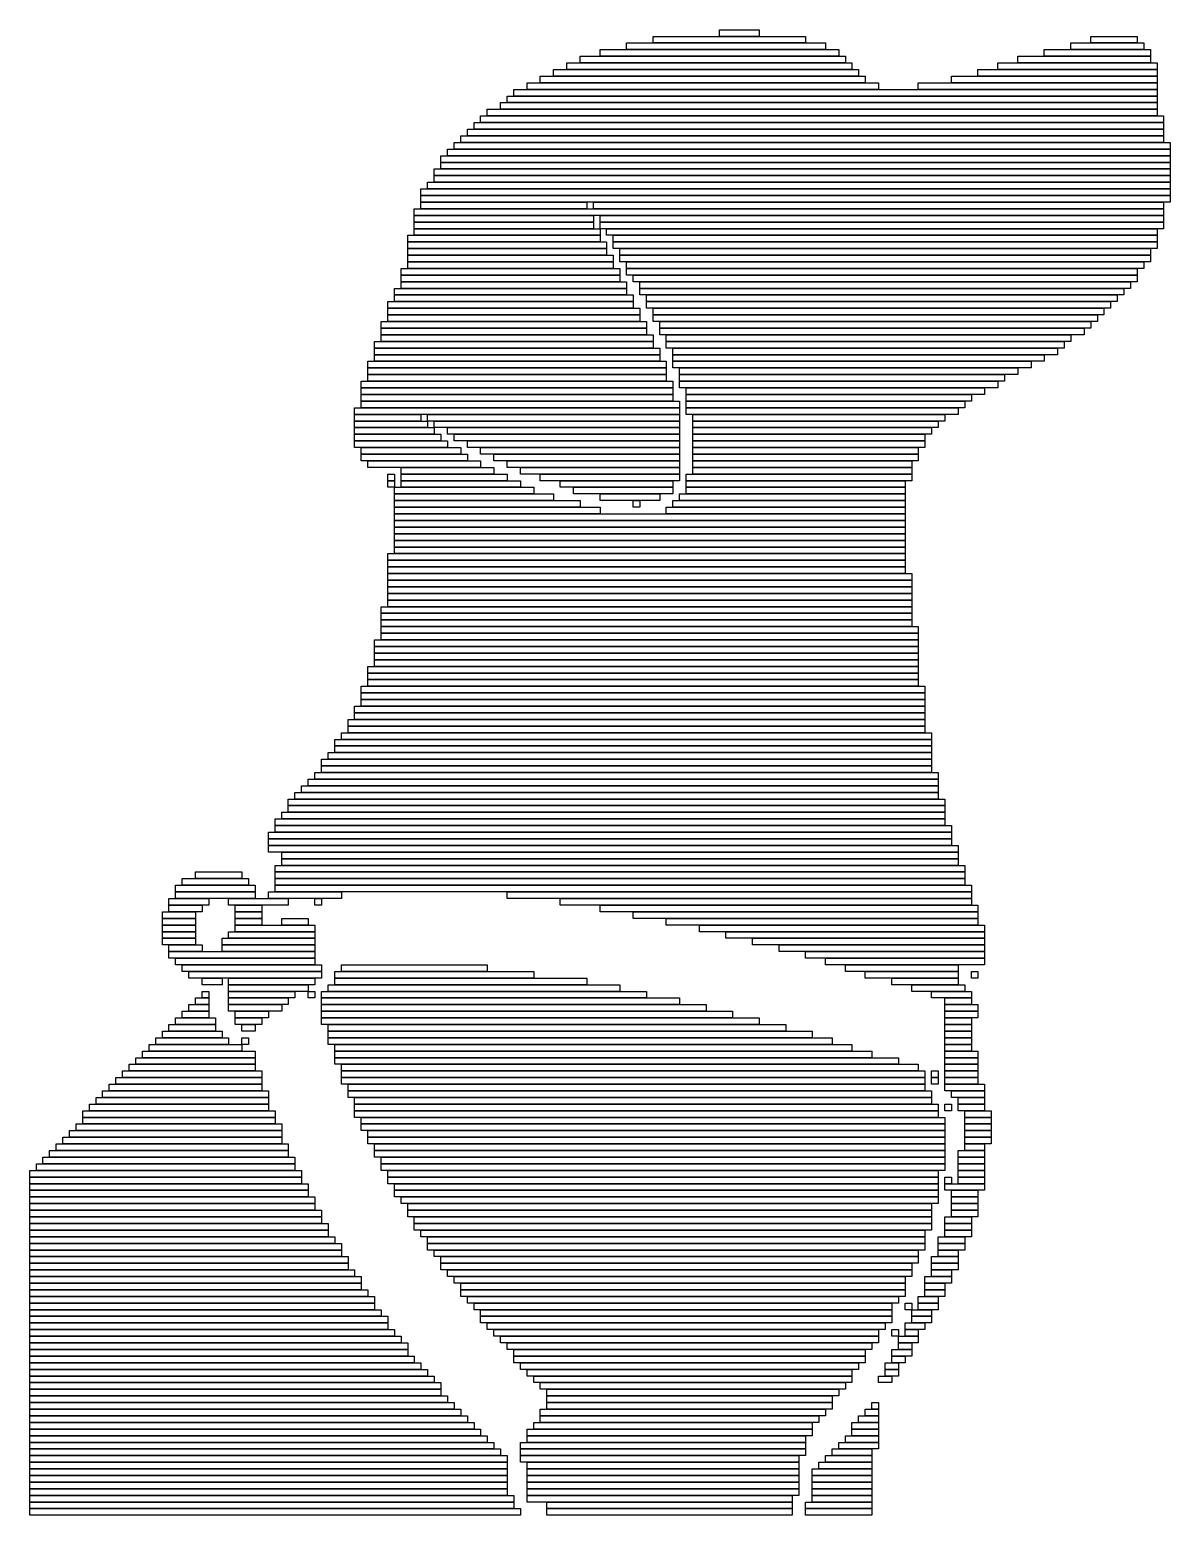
# Model space of a CAD drawing. Extents: x 416 to 588, y 390 to 614.
import ezdxf

# ---------------------------------------------------------------- set-up
doc = ezdxf.new("R2010")
doc.units = 0

msp = doc.modelspace()

# ---------------------------------------------------------------- linework, layer by layer
for p, q in [((520, 614), (526, 614)), ((520, 613), (520, 614)), ((526, 614), (526, 613)), ((506, 612), (536, 612)), ((506, 611), (506, 612)), ((510, 613), (533, 613)), ((510, 612), (510, 613)), ((533, 612), (510, 612)), ((526, 613), (520, 613)), ((533, 613), (533, 612)), ((536, 612), (536, 611)), ((573, 612), (584, 612)), ((573, 611), (573, 612)), ((576, 613), (583, 613)), ((576, 612), (576, 613)), ((583, 612), (576, 612)), ((583, 613), (583, 612)), ((584, 612), (584, 611)), ((499, 610), (539, 610)), ((499, 609), (499, 610)), ((502, 611), (538, 611)), ((502, 610), (502, 611)), ((538, 610), (502, 610)), ((536, 611), (506, 611)), ((538, 611), (538, 610)), ((539, 610), (539, 609)), ((565, 610), (585, 610)), ((565, 609), (565, 610)), ((569, 611), (585, 611)), ((569, 610), (569, 611)), ((585, 610), (569, 610)), ((584, 611), (573, 611)), ((585, 611), (585, 610)), ((585, 610), (585, 609)), ((495, 608), (541, 608)), ((495, 607), (495, 608)), ((497, 609), (540, 609)), ((497, 608), (497, 609)), ((540, 608), (497, 608)), ((539, 609), (499, 609)), ((540, 609), (540, 608)), ((541, 608), (541, 607)), ((559, 608), (586, 608)), ((559, 607), (559, 608)), ((562, 609), (586, 609)), ((562, 608), (562, 609)), ((586, 608), (562, 608)), ((585, 609), (565, 609)), ((586, 609), (586, 608)), ((586, 608), (586, 607)), ((489, 605), (586, 605)), ((489, 604), (489, 605)), ((491, 606), (544, 606)), ((491, 605), (491, 606)), ((544, 605), (491, 605)), ((493, 607), (542, 607)), ((493, 606), (493, 607)), ((542, 606), (493, 606)), ((541, 607), (495, 607)), ((542, 607), (542, 606)), ((544, 606), (544, 605)), ((550, 606), (586, 606)), ((550, 605), (550, 606)), ((586, 605), (550, 605)), ((555, 607), (586, 607)), ((555, 606), (555, 607)), ((586, 606), (555, 606)), ((586, 607), (559, 607)), ((586, 607), (586, 606)), ((586, 606), (586, 605)), ((586, 605), (586, 604)), ((487, 603), (586, 603)), ((487, 602), (487, 603)), ((488, 604), (586, 604)), ((488, 603), (488, 604)), ((586, 603), (488, 603)), ((586, 604), (489, 604)), ((586, 604), (586, 603)), ((586, 603), (586, 602)), ((484, 601), (587, 601)), ((484, 600), (484, 601)), ((485, 602), (586, 602)), ((485, 601), (485, 602)), ((586, 601), (485, 601)), ((586, 602), (487, 602)), ((586, 602), (586, 601)), ((587, 601), (587, 600)), ((482, 599), (587, 599)), ((482, 598), (482, 599)), ((483, 600), (587, 600)), ((483, 599), (483, 600)), ((587, 599), (483, 599)), ((587, 600), (484, 600)), ((587, 600), (587, 599)), ((587, 599), (587, 598)), ((479, 596), (588, 596)), ((479, 595), (479, 596)), ((480, 597), (588, 597)), ((480, 596), (480, 597)), ((588, 596), (480, 596)), ((481, 598), (587, 598)), ((481, 597), (481, 598)), ((587, 597), (481, 597)), ((587, 598), (482, 598)), ((587, 598), (587, 597)), ((588, 597), (588, 596)), ((588, 596), (588, 595)), ((478, 595), (588, 595)), ((478, 594), (478, 595)), ((588, 594), (478, 594)), ((478, 594), (588, 594)), ((478, 593), (478, 594)), ((588, 595), (479, 595)), ((588, 595), (588, 594)), ((588, 594), (588, 593)), ((477, 593), (588, 593)), ((477, 592), (477, 593)), ((588, 592), (477, 592)), ((477, 592), (588, 592)), ((477, 591), (477, 592)), ((588, 593), (478, 593)), ((588, 593), (588, 592)), ((588, 592), (588, 591)), ((475, 590), (588, 590)), ((475, 589), (475, 590)), ((476, 591), (588, 591)), ((476, 590), (476, 591)), ((588, 590), (476, 590)), ((588, 591), (477, 591)), ((588, 591), (588, 590)), ((588, 590), (588, 589)), ((474, 587), (587, 587)), ((474, 586), (474, 587)), ((588, 589), (475, 589)), ((475, 589), (588, 589)), ((475, 588), (475, 589)), ((588, 588), (475, 588)), ((475, 588), (500, 588)), ((475, 587), (475, 588)), ((500, 587), (475, 587)), ((500, 588), (500, 587)), ((501, 588), (587, 588)), ((501, 587), (501, 588)), ((587, 587), (501, 587)), ((587, 588), (587, 587)), ((587, 587), (587, 586)), ((588, 589), (588, 588)), ((587, 586), (474, 586)), ((474, 586), (501, 586)), ((474, 585), (474, 586)), ((501, 585), (474, 585)), ((474, 585), (501, 585)), ((474, 584), (474, 585)), ((501, 586), (501, 585)), ((501, 585), (501, 584)), ((502, 586), (587, 586)), ((502, 585), (502, 586)), ((587, 585), (502, 585)), ((502, 585), (587, 585)), ((502, 584), (502, 585)), ((587, 586), (587, 585)), ((587, 585), (587, 584)), ((473, 583), (502, 583)), ((473, 582), (473, 583)), ((501, 584), (474, 584)), ((474, 584), (502, 584)), ((474, 583), (474, 584)), ((502, 583), (474, 583)), ((587, 584), (502, 584)), ((502, 584), (502, 583)), ((502, 583), (502, 582)), ((503, 584), (586, 584)), ((503, 583), (503, 584)), ((586, 583), (503, 583)), ((504, 583), (586, 583)), ((504, 582), (504, 583)), ((586, 584), (586, 583)), ((586, 583), (586, 582)), ((502, 582), (473, 582)), ((473, 582), (503, 582)), ((473, 581), (473, 582)), ((503, 581), (473, 581)), ((473, 581), (503, 581)), ((473, 580), (473, 581)), ((503, 582), (503, 581)), ((503, 581), (503, 580)), ((586, 582), (504, 582)), ((504, 582), (586, 582)), ((504, 581), (504, 582)), ((586, 581), (504, 581)), ((505, 581), (585, 581)), ((505, 580), (505, 581)), ((585, 581), (585, 580)), ((586, 582), (586, 581)), ((472, 578), (505, 578)), ((472, 577), (472, 578)), ((503, 580), (473, 580)), ((473, 580), (504, 580)), ((473, 579), (473, 580)), ((504, 579), (473, 579)), ((473, 579), (504, 579)), ((473, 578), (473, 579)), ((504, 578), (473, 578)), ((504, 580), (504, 579)), ((504, 579), (504, 578)), ((585, 580), (505, 580)), ((505, 580), (585, 580)), ((505, 579), (505, 580)), ((585, 579), (505, 579)), ((505, 578), (505, 577)), ((506, 579), (584, 579)), ((506, 578), (506, 579)), ((584, 578), (506, 578)), ((506, 578), (583, 578)), ((506, 577), (506, 578)), ((583, 578), (583, 577)), ((584, 579), (584, 578)), ((585, 580), (585, 579)), ((505, 577), (472, 577)), ((472, 577), (505, 577)), ((472, 576), (472, 577)), ((505, 576), (472, 576)), ((472, 576), (506, 576)), ((472, 575), (472, 576)), ((505, 577), (505, 576)), ((583, 577), (506, 577)), ((506, 576), (506, 575)), ((507, 577), (583, 577)), ((507, 576), (507, 577)), ((583, 576), (507, 576)), ((508, 576), (582, 576)), ((508, 575), (508, 576)), ((582, 576), (582, 575)), ((583, 577), (583, 576)), ((471, 575), (506, 575)), ((471, 574), (471, 575)), ((506, 574), (471, 574)), ((471, 574), (507, 574)), ((471, 573), (471, 574)), ((506, 575), (472, 575)), ((506, 575), (506, 574)), ((507, 574), (507, 573)), ((582, 575), (508, 575)), ((508, 575), (581, 575)), ((508, 574), (508, 575)), ((581, 574), (508, 574)), ((509, 574), (580, 574)), ((509, 573), (509, 574)), ((580, 574), (580, 573)), ((581, 575), (581, 574)), ((470, 573), (507, 573)), ((470, 572), (470, 573)), ((507, 572), (470, 572)), ((470, 572), (508, 572)), ((470, 571), (470, 572)), ((507, 573), (471, 573)), ((507, 573), (507, 572)), ((508, 572), (508, 571)), ((580, 573), (509, 573)), ((509, 573), (579, 573)), ((509, 572), (509, 573)), ((579, 572), (509, 572)), ((510, 572), (578, 572)), ((510, 571), (510, 572)), ((578, 572), (578, 571)), ((579, 573), (579, 572)), ((469, 570), (509, 570)), ((469, 569), (469, 570)), ((509, 569), (469, 569)), ((469, 569), (509, 569)), ((469, 568), (469, 569)), ((508, 571), (470, 571)), ((470, 571), (508, 571)), ((470, 570), (470, 571)), ((508, 570), (470, 570)), ((508, 571), (508, 570)), ((509, 570), (509, 569)), ((509, 569), (509, 568)), ((578, 571), (510, 571)), ((510, 571), (577, 571)), ((510, 570), (510, 571)), ((577, 570), (510, 570)), ((511, 570), (576, 570)), ((511, 569), (511, 570)), ((576, 569), (511, 569)), ((511, 569), (575, 569)), ((511, 568), (511, 569)), ((575, 569), (575, 568)), ((576, 570), (576, 569)), ((577, 571), (577, 570)), ((468, 567), (510, 567)), ((468, 566), (468, 567)), ((509, 568), (469, 568)), ((469, 568), (510, 568)), ((469, 567), (469, 568)), ((510, 567), (469, 567)), ((510, 568), (510, 567)), ((510, 567), (510, 566)), ((575, 568), (511, 568)), ((512, 568), (573, 568)), ((512, 567), (512, 568)), ((573, 567), (512, 567)), ((512, 567), (572, 567)), ((512, 566), (512, 567)), ((572, 567), (572, 566)), ((573, 568), (573, 567)), ((510, 566), (468, 566)), ((468, 566), (511, 566)), ((468, 565), (468, 566)), ((511, 565), (468, 565)), ((468, 565), (511, 565)), ((468, 564), (468, 565)), ((511, 566), (511, 565)), ((511, 565), (511, 564)), ((572, 566), (512, 566)), ((513, 566), (571, 566)), ((513, 565), (513, 566)), ((571, 565), (513, 565)), ((513, 565), (569, 565)), ((513, 564), (513, 565)), ((569, 565), (569, 564)), ((571, 566), (571, 565)), ((467, 564), (512, 564)), ((467, 563), (467, 564)), ((512, 563), (467, 563)), ((467, 563), (512, 563)), ((467, 562), (467, 563)), ((511, 564), (468, 564)), ((512, 564), (512, 563)), ((512, 563), (512, 562)), ((569, 564), (513, 564)), ((513, 564), (567, 564)), ((513, 563), (513, 564)), ((567, 563), (513, 563)), ((514, 563), (565, 563)), ((514, 562), (514, 563)), ((565, 563), (565, 562)), ((567, 564), (567, 563)), ((466, 561), (513, 561)), ((466, 560), (466, 561)), ((512, 562), (467, 562)), ((467, 562), (512, 562)), ((467, 561), (467, 562)), ((512, 561), (467, 561)), ((512, 562), (512, 561)), ((513, 561), (513, 560)), ((565, 562), (514, 562)), ((514, 562), (563, 562)), ((514, 561), (514, 562)), ((563, 561), (514, 561)), ((514, 561), (562, 561)), ((514, 560), (514, 561)), ((562, 561), (562, 560)), ((563, 562), (563, 561)), ((513, 560), (466, 560)), ((466, 560), (513, 560)), ((466, 559), (466, 560)), ((513, 559), (466, 559)), ((466, 559), (513, 559)), ((466, 558), (466, 559)), ((513, 558), (466, 558)), ((466, 558), (514, 558)), ((466, 557), (466, 558)), ((513, 560), (513, 559)), ((513, 559), (513, 558)), ((562, 560), (514, 560)), ((514, 558), (514, 557)), ((515, 560), (560, 560)), ((515, 559), (515, 560)), ((560, 559), (515, 559)), ((515, 559), (558, 559)), ((515, 558), (515, 559)), ((558, 558), (515, 558)), ((515, 558), (557, 558)), ((515, 557), (515, 558)), ((557, 558), (557, 557)), ((558, 559), (558, 558)), ((560, 560), (560, 559)), ((465, 557), (514, 557)), ((465, 556), (465, 557)), ((514, 556), (465, 556)), ((465, 556), (475, 556)), ((465, 555), (465, 556)), ((514, 557), (466, 557)), ((475, 556), (475, 555)), ((476, 556), (514, 556)), ((476, 555), (476, 556)), ((514, 557), (514, 556)), ((514, 556), (514, 555)), ((557, 557), (515, 557)), ((515, 557), (556, 557)), ((515, 556), (515, 557)), ((556, 556), (515, 556)), ((516, 556), (554, 556)), ((516, 555), (516, 556)), ((554, 556), (554, 555)), ((556, 557), (556, 556)), ((475, 555), (465, 555)), ((465, 555), (476, 555)), ((465, 554), (465, 555)), ((476, 554), (465, 554)), ((465, 554), (477, 554)), ((465, 553), (465, 554)), ((514, 555), (476, 555)), ((476, 555), (476, 554)), ((477, 555), (514, 555)), ((477, 554), (477, 555)), ((514, 554), (477, 554)), ((477, 554), (477, 553)), ((479, 554), (514, 554)), ((479, 553), (479, 554)), ((514, 555), (514, 554)), ((514, 554), (514, 553)), ((554, 555), (516, 555)), ((516, 555), (553, 555)), ((516, 554), (516, 555)), ((553, 554), (516, 554)), ((516, 554), (552, 554)), ((516, 553), (516, 554)), ((552, 554), (552, 553)), ((553, 555), (553, 554)), ((477, 553), (465, 553)), ((465, 553), (478, 553)), ((465, 552), (465, 553)), ((478, 552), (465, 552)), ((465, 552), (479, 552)), ((465, 551), (465, 552)), ((478, 553), (478, 552)), ((514, 553), (479, 553)), ((479, 552), (479, 551)), ((480, 553), (514, 553)), ((480, 552), (480, 553)), ((514, 552), (480, 552)), ((482, 552), (514, 552)), ((482, 551), (482, 552)), ((514, 553), (514, 552)), ((514, 552), (514, 551)), ((552, 553), (516, 553)), ((516, 553), (551, 553)), ((516, 552), (516, 553)), ((551, 552), (516, 552)), ((516, 552), (551, 552)), ((516, 551), (516, 552)), ((551, 553), (551, 552)), ((551, 552), (551, 551)), ((479, 551), (465, 551)), ((466, 551), (481, 551)), ((466, 550), (466, 551)), ((481, 550), (466, 550)), ((466, 550), (482, 550)), ((466, 549), (466, 550)), ((482, 549), (466, 549)), ((467, 549), (484, 549)), ((467, 548), (467, 549)), ((481, 551), (481, 550)), ((514, 551), (482, 551)), ((482, 550), (482, 549)), ((484, 551), (514, 551)), ((484, 550), (484, 551)), ((514, 550), (484, 550)), ((484, 549), (484, 548)), ((486, 550), (514, 550)), ((486, 549), (486, 550)), ((514, 549), (486, 549)), ((488, 549), (514, 549)), ((488, 548), (488, 549)), ((514, 551), (514, 550)), ((514, 550), (514, 549)), ((514, 549), (514, 548)), ((551, 551), (516, 551)), ((516, 551), (550, 551)), ((516, 550), (516, 551)), ((550, 550), (516, 550)), ((516, 550), (550, 550)), ((516, 549), (516, 550)), ((550, 549), (516, 549)), ((516, 549), (549, 549)), ((516, 548), (516, 549)), ((549, 549), (549, 548)), ((550, 551), (550, 550)), ((550, 550), (550, 549)), ((484, 548), (467, 548)), ((470, 547), (471, 547)), ((470, 546), (470, 547)), ((471, 547), (471, 546)), ((472, 548), (486, 548)), ((472, 547), (472, 548)), ((486, 547), (472, 547)), ((472, 547), (488, 547)), ((472, 546), (472, 547)), ((486, 548), (486, 547)), ((514, 548), (488, 548)), ((488, 547), (488, 546)), ((490, 548), (514, 548)), ((490, 547), (490, 548)), ((514, 547), (490, 547)), ((493, 547), (514, 547)), ((493, 546), (493, 547)), ((514, 548), (514, 547)), ((514, 547), (514, 546)), ((515, 547), (549, 547)), ((515, 546), (515, 547)), ((549, 548), (516, 548)), ((516, 548), (549, 548)), ((516, 547), (516, 548)), ((549, 547), (516, 547)), ((549, 548), (549, 547)), ((549, 547), (549, 546)), ((471, 546), (470, 546)), ((470, 546), (471, 546)), ((470, 545), (470, 546)), ((471, 545), (470, 545)), ((471, 546), (471, 545)), ((471, 545), (492, 545)), ((471, 544), (471, 545)), ((488, 546), (472, 546)), ((472, 546), (490, 546)), ((472, 545), (472, 546)), ((490, 545), (472, 545)), ((490, 546), (490, 545)), ((492, 545), (492, 544)), ((514, 546), (493, 546)), ((496, 546), (513, 546)), ((496, 545), (496, 546)), ((513, 545), (496, 545)), ((498, 545), (513, 545)), ((498, 544), (498, 545)), ((513, 546), (513, 545)), ((513, 545), (513, 544)), ((549, 546), (515, 546)), ((515, 546), (548, 546)), ((515, 545), (515, 546)), ((548, 545), (515, 545)), ((515, 545), (548, 545)), ((515, 544), (515, 545)), ((548, 546), (548, 545)), ((548, 545), (548, 544)), ((492, 544), (471, 544)), ((471, 544), (495, 544)), ((471, 543), (471, 544)), ((495, 543), (471, 543)), ((471, 543), (499, 543)), ((471, 542), (471, 543)), ((495, 544), (495, 543)), ((513, 544), (498, 544)), ((499, 543), (499, 542)), ((502, 544), (511, 544)), ((502, 543), (502, 544)), ((511, 543), (502, 543)), ((507, 543), (508, 543)), ((507, 542), (507, 543)), ((508, 543), (508, 542)), ((511, 544), (511, 543)), ((513, 543), (548, 543)), ((513, 542), (513, 543)), ((514, 544), (548, 544)), ((514, 543), (514, 544)), ((548, 543), (514, 543)), ((548, 544), (515, 544)), ((548, 544), (548, 543)), ((548, 543), (548, 542)), ((499, 542), (471, 542)), ((471, 542), (502, 542)), ((471, 541), (471, 542)), ((502, 541), (471, 541)), ((471, 541), (548, 541)), ((471, 540), (471, 541)), ((548, 540), (471, 540)), ((471, 540), (548, 540)), ((471, 539), (471, 540)), ((502, 542), (502, 541)), ((508, 542), (507, 542)), ((512, 542), (548, 542)), ((512, 541), (512, 542)), ((548, 541), (512, 541)), ((548, 542), (513, 542)), ((548, 542), (548, 541)), ((548, 541), (548, 540)), ((548, 540), (548, 539)), ((548, 539), (471, 539)), ((471, 539), (548, 539)), ((471, 538), (471, 539)), ((548, 538), (471, 538)), ((471, 538), (548, 538)), ((471, 537), (471, 538)), ((548, 539), (548, 538)), ((548, 538), (548, 537)), ((548, 537), (471, 537)), ((471, 537), (548, 537)), ((471, 536), (471, 537)), ((548, 536), (471, 536)), ((471, 536), (548, 536)), ((471, 535), (471, 536)), ((548, 537), (548, 536)), ((548, 536), (548, 535)), ((470, 535), (548, 535)), ((470, 534), (470, 535)), ((548, 534), (470, 534)), ((470, 534), (548, 534)), ((470, 533), (470, 534)), ((548, 535), (471, 535)), ((548, 535), (548, 534)), ((548, 534), (548, 533)), ((548, 533), (470, 533)), ((470, 533), (548, 533)), ((470, 532), (470, 533)), ((548, 532), (470, 532)), ((470, 532), (549, 532)), ((470, 531), (470, 532)), ((549, 531), (470, 531)), ((470, 531), (549, 531)), ((470, 530), (470, 531)), ((548, 533), (548, 532)), ((549, 532), (549, 531)), ((549, 531), (549, 530)), ((549, 530), (470, 530)), ((470, 530), (549, 530)), ((470, 529), (470, 530)), ((549, 529), (470, 529)), ((470, 529), (549, 529)), ((470, 528), (470, 529)), ((549, 530), (549, 529)), ((549, 529), (549, 528)), ((469, 527), (549, 527)), ((469, 526), (469, 527)), ((549, 528), (470, 528)), ((470, 528), (549, 528)), ((470, 527), (470, 528)), ((549, 527), (470, 527)), ((549, 528), (549, 527)), ((549, 527), (549, 526)), ((549, 526), (469, 526)), ((469, 526), (549, 526)), ((469, 525), (469, 526)), ((549, 525), (469, 525)), ((469, 525), (549, 525)), ((469, 524), (469, 525)), ((549, 526), (549, 525)), ((549, 525), (549, 524)), ((468, 522), (550, 522)), ((468, 521), (468, 522)), ((549, 524), (469, 524)), ((469, 524), (550, 524)), ((469, 523), (469, 524)), ((550, 523), (469, 523)), ((469, 523), (550, 523)), ((469, 522), (469, 523)), ((550, 522), (469, 522)), ((550, 524), (550, 523)), ((550, 523), (550, 522)), ((550, 522), (550, 521)), ((550, 521), (468, 521)), ((468, 521), (550, 521)), ((468, 520), (468, 521)), ((550, 520), (468, 520)), ((468, 520), (550, 520)), ((468, 519), (468, 520)), ((550, 521), (550, 520)), ((550, 520), (550, 519)), ((467, 518), (550, 518)), ((467, 517), (467, 518)), ((550, 519), (468, 519)), ((468, 519), (550, 519)), ((468, 518), (468, 519)), ((550, 518), (468, 518)), ((550, 519), (550, 518)), ((550, 518), (550, 517)), ((550, 517), (467, 517)), ((467, 517), (550, 517)), ((467, 516), (467, 517)), ((550, 516), (467, 516)), ((467, 516), (550, 516)), ((467, 515), (467, 516)), ((550, 517), (550, 516)), ((550, 516), (550, 515)), ((466, 515), (551, 515)), ((466, 514), (466, 515)), ((551, 514), (466, 514)), ((466, 514), (551, 514)), ((466, 513), (466, 514)), ((551, 513), (466, 513)), ((466, 513), (551, 513)), ((466, 512), (466, 513)), ((550, 515), (467, 515)), ((551, 515), (551, 514)), ((551, 514), (551, 513)), ((551, 513), (551, 512)), ((465, 512), (551, 512)), ((465, 511), (465, 512)), ((551, 511), (465, 511)), ((465, 511), (551, 511)), ((465, 510), (465, 511)), ((551, 512), (466, 512)), ((551, 512), (551, 511)), ((551, 511), (551, 510)), ((464, 510), (551, 510)), ((464, 509), (464, 510)), ((551, 509), (464, 509)), ((464, 509), (551, 509)), ((464, 508), (464, 509)), ((551, 510), (465, 510)), ((551, 510), (551, 509)), ((551, 509), (551, 508)), ((462, 507), (552, 507)), ((462, 506), (462, 507)), ((463, 508), (552, 508)), ((463, 507), (463, 508)), ((552, 507), (463, 507)), ((551, 508), (464, 508)), ((552, 508), (552, 507)), ((552, 507), (552, 506)), ((461, 505), (552, 505)), ((461, 504), (461, 505)), ((552, 506), (462, 506)), ((462, 506), (552, 506)), ((462, 505), (462, 506)), ((552, 505), (462, 505)), ((552, 506), (552, 505)), ((552, 505), (552, 504)), ((459, 502), (553, 502)), ((459, 501), (459, 502)), ((460, 504), (552, 504)), ((460, 503), (460, 504)), ((552, 503), (460, 503)), ((460, 503), (552, 503)), ((460, 502), (460, 503)), ((552, 502), (460, 502)), ((552, 504), (461, 504)), ((552, 504), (552, 503)), ((552, 503), (552, 502)), ((553, 502), (553, 501)), ((457, 500), (553, 500)), ((457, 499), (457, 500)), ((458, 501), (553, 501)), ((458, 500), (458, 501)), ((553, 500), (458, 500)), ((553, 501), (459, 501)), ((553, 501), (553, 500)), ((553, 500), (553, 499)), ((455, 498), (554, 498)), ((455, 497), (455, 498)), ((456, 499), (553, 499)), ((456, 498), (456, 499)), ((553, 498), (456, 498)), ((553, 499), (457, 499)), ((553, 499), (553, 498)), ((554, 498), (554, 497)), ((454, 496), (554, 496)), ((454, 495), (454, 496)), ((554, 497), (455, 497)), ((455, 497), (554, 497)), ((455, 496), (455, 497)), ((554, 496), (455, 496)), ((554, 497), (554, 496)), ((554, 496), (554, 495)), ((452, 493), (555, 493)), ((452, 492), (452, 493)), ((453, 495), (554, 495)), ((453, 494), (453, 495)), ((554, 494), (453, 494)), ((453, 494), (555, 494)), ((453, 493), (453, 494)), ((555, 493), (453, 493)), ((554, 495), (454, 495)), ((554, 495), (554, 494)), ((555, 494), (555, 493)), ((555, 493), (555, 492)), ((555, 492), (452, 492)), ((452, 492), (555, 492)), ((452, 491), (452, 492)), ((555, 491), (452, 491)), ((452, 491), (556, 491)), ((452, 490), (452, 491)), ((555, 492), (555, 491)), ((556, 491), (556, 490)), ((556, 490), (452, 490)), ((454, 490), (556, 490)), ((454, 489), (454, 490)), ((556, 489), (454, 489)), ((454, 489), (556, 489)), ((454, 488), (454, 489)), ((556, 490), (556, 489)), ((556, 489), (556, 488)), ((441, 487), (448, 487)), ((441, 486), (441, 487)), ((448, 487), (448, 486)), ((453, 488), (557, 488)), ((453, 487), (453, 488)), ((557, 487), (453, 487)), ((453, 487), (557, 487)), ((453, 486), (453, 487)), ((556, 488), (454, 488)), ((557, 488), (557, 487)), ((557, 487), (557, 486)), ((438, 485), (450, 485)), ((438, 484), (438, 485)), ((450, 484), (438, 484)), ((438, 484), (450, 484)), ((438, 483), (438, 484)), ((439, 486), (449, 486)), ((439, 485), (439, 486)), ((449, 485), (439, 485)), ((448, 486), (441, 486)), ((449, 486), (449, 485)), ((450, 485), (450, 484)), ((450, 484), (450, 483)), ((452, 484), (463, 484)), ((452, 483), (452, 484)), ((557, 486), (453, 486)), ((453, 486), (557, 486)), ((453, 485), (453, 486)), ((557, 485), (453, 485)), ((453, 485), (558, 485)), ((453, 484), (453, 485)), ((558, 484), (453, 484)), ((463, 484), (463, 483)), ((488, 484), (558, 484)), ((488, 483), (488, 484)), ((557, 486), (557, 485)), ((558, 485), (558, 484)), ((558, 484), (558, 483)), ((437, 483), (443, 483)), ((437, 482), (437, 483)), ((443, 482), (437, 482)), ((437, 482), (442, 482)), ((437, 481), (437, 482)), ((450, 483), (438, 483)), ((442, 482), (442, 481)), ((443, 483), (443, 482)), ((446, 483), (455, 483)), ((446, 482), (446, 483)), ((455, 482), (446, 482)), ((447, 482), (451, 482)), ((447, 481), (447, 482)), ((451, 482), (451, 481)), ((463, 483), (452, 483)), ((455, 483), (455, 482)), ((459, 483), (460, 483)), ((459, 482), (459, 483)), ((460, 482), (459, 482)), ((460, 483), (460, 482)), ((558, 483), (488, 483)), ((496, 483), (558, 483)), ((496, 482), (496, 483)), ((558, 482), (496, 482)), ((502, 482), (559, 482)), ((502, 481), (502, 482)), ((558, 483), (558, 482)), ((559, 482), (559, 481)), ((436, 481), (441, 481)), ((436, 480), (436, 481)), ((441, 480), (436, 480)), ((436, 480), (441, 480)), ((436, 479), (436, 480)), ((442, 481), (437, 481)), ((441, 481), (441, 480)), ((441, 480), (441, 479)), ((451, 481), (447, 481)), ((447, 481), (451, 481)), ((447, 480), (447, 481)), ((451, 480), (447, 480)), ((447, 480), (451, 480)), ((447, 479), (447, 480)), ((451, 481), (451, 480)), ((451, 480), (451, 479)), ((454, 480), (458, 480)), ((454, 479), (454, 480)), ((458, 480), (458, 479)), ((559, 481), (502, 481)), ((507, 481), (559, 481)), ((507, 480), (507, 481)), ((559, 480), (507, 480)), ((512, 480), (559, 480)), ((512, 479), (512, 480)), ((559, 481), (559, 480)), ((559, 480), (559, 479)), ((441, 479), (436, 479)), ((436, 479), (441, 479)), ((436, 478), (436, 479)), ((441, 478), (436, 478)), ((436, 478), (441, 478)), ((436, 477), (436, 478)), ((441, 479), (441, 478)), ((441, 478), (441, 477)), ((446, 478), (459, 478)), ((446, 477), (446, 478)), ((451, 479), (447, 479)), ((447, 479), (459, 479)), ((447, 478), (447, 479)), ((459, 478), (447, 478)), ((458, 479), (454, 479)), ((459, 479), (459, 478)), ((459, 478), (459, 477)), ((559, 479), (512, 479)), ((517, 479), (560, 479)), ((517, 478), (517, 479)), ((560, 478), (517, 478)), ((521, 478), (560, 478)), ((521, 477), (521, 478)), ((560, 479), (560, 478)), ((560, 478), (560, 477)), ((441, 477), (436, 477)), ((436, 477), (441, 477)), ((436, 476), (436, 477)), ((441, 476), (436, 476)), ((437, 476), (442, 476)), ((437, 475), (437, 476)), ((442, 475), (437, 475)), ((437, 475), (459, 475)), ((437, 474), (437, 475)), ((441, 477), (441, 476)), ((442, 476), (442, 475)), ((445, 477), (459, 477)), ((445, 476), (445, 477)), ((459, 476), (445, 476)), ((445, 476), (459, 476)), ((445, 475), (445, 476)), ((459, 475), (445, 475)), ((459, 477), (446, 477)), ((459, 477), (459, 476)), ((459, 476), (459, 475)), ((459, 475), (459, 474)), ((560, 477), (521, 477)), ((525, 477), (560, 477)), ((525, 476), (525, 477)), ((560, 476), (525, 476)), ((529, 476), (560, 476)), ((529, 475), (529, 476)), ((560, 475), (529, 475)), ((533, 475), (560, 475)), ((533, 474), (533, 475)), ((560, 477), (560, 476)), ((560, 476), (560, 475)), ((560, 475), (560, 474)), ((459, 474), (437, 474)), ((438, 474), (459, 474)), ((438, 473), (438, 474)), ((459, 473), (438, 473)), ((439, 473), (460, 473)), ((439, 472), (439, 473)), ((459, 474), (459, 473)), ((460, 473), (460, 472)), ((463, 473), (485, 473)), ((463, 472), (463, 473)), ((485, 473), (485, 472)), ((560, 474), (533, 474)), ((536, 474), (560, 474)), ((536, 473), (536, 474)), ((560, 473), (536, 473)), ((539, 473), (556, 473)), ((539, 472), (539, 473)), ((556, 473), (556, 472)), ((560, 474), (560, 473)), ((460, 472), (439, 472)), ((440, 472), (460, 472)), ((440, 471), (440, 472)), ((460, 471), (440, 471)), ((442, 471), (445, 471)), ((442, 470), (442, 471)), ((445, 471), (445, 470)), ((446, 471), (459, 471)), ((446, 470), (446, 471)), ((459, 471), (459, 470)), ((460, 472), (460, 471)), ((462, 472), (492, 472)), ((462, 471), (462, 472)), ((492, 471), (462, 471)), ((462, 471), (500, 471)), ((462, 470), (462, 471)), ((485, 472), (463, 472)), ((492, 472), (492, 471)), ((500, 471), (500, 470)), ((556, 472), (539, 472)), ((542, 472), (556, 472)), ((542, 471), (542, 472)), ((556, 471), (542, 471)), ((546, 471), (556, 471)), ((546, 470), (546, 471)), ((556, 472), (556, 471)), ((556, 471), (556, 470)), ((558, 472), (559, 472)), ((558, 471), (558, 472)), ((559, 471), (558, 471)), ((559, 472), (559, 471)), ((445, 470), (442, 470)), ((442, 469), (443, 469)), ((442, 468), (442, 469)), ((443, 469), (443, 468)), ((459, 470), (446, 470)), ((446, 470), (458, 470)), ((446, 469), (446, 470)), ((458, 469), (446, 469)), ((446, 469), (456, 469)), ((446, 468), (446, 469)), ((456, 469), (456, 468)), ((458, 470), (458, 469)), ((458, 469), (459, 469)), ((458, 468), (458, 469)), ((459, 469), (459, 468)), ((460, 469), (509, 469)), ((460, 468), (460, 469)), ((461, 470), (505, 470)), ((461, 469), (461, 470)), ((505, 469), (461, 469)), ((500, 470), (462, 470)), ((505, 470), (505, 469)), ((509, 469), (509, 468)), ((556, 470), (546, 470)), ((549, 470), (557, 470)), ((549, 469), (549, 470)), ((557, 469), (549, 469)), ((552, 469), (558, 469)), ((552, 468), (552, 469)), ((557, 470), (557, 469)), ((558, 469), (558, 468)), ((439, 466), (443, 466)), ((439, 465), (439, 466)), ((440, 467), (443, 467)), ((440, 466), (440, 467)), ((443, 466), (440, 466)), ((441, 468), (443, 468)), ((441, 467), (441, 468)), ((443, 467), (441, 467)), ((443, 468), (442, 468)), ((443, 468), (443, 467)), ((443, 467), (443, 466)), ((443, 466), (443, 465)), ((456, 468), (446, 468)), ((446, 468), (455, 468)), ((446, 467), (446, 468)), ((455, 467), (446, 467)), ((446, 467), (454, 467)), ((446, 466), (446, 467)), ((454, 466), (446, 466)), ((447, 466), (452, 466)), ((447, 465), (447, 466)), ((452, 466), (452, 465)), ((454, 467), (454, 466)), ((455, 468), (455, 467)), ((459, 468), (458, 468)), ((509, 468), (460, 468)), ((460, 468), (514, 468)), ((460, 467), (460, 468)), ((514, 467), (460, 467)), ((460, 467), (518, 467)), ((460, 466), (460, 467)), ((518, 466), (460, 466)), ((460, 466), (522, 466)), ((460, 465), (460, 466)), ((514, 468), (514, 467)), ((518, 467), (518, 466)), ((522, 466), (522, 465)), ((558, 468), (552, 468)), ((554, 468), (558, 468)), ((554, 467), (554, 468)), ((558, 467), (554, 467)), ((554, 467), (559, 467)), ((554, 466), (554, 467)), ((559, 466), (554, 466)), ((554, 466), (559, 466)), ((554, 465), (554, 466)), ((558, 468), (558, 467)), ((559, 467), (559, 466)), ((559, 466), (559, 465)), ((437, 464), (444, 464)), ((437, 463), (437, 464)), ((438, 465), (444, 465)), ((438, 464), (438, 465)), ((444, 464), (438, 464)), ((443, 465), (439, 465)), ((444, 465), (444, 464)), ((444, 464), (444, 463)), ((452, 465), (447, 465)), ((447, 465), (451, 465)), ((447, 464), (447, 465)), ((451, 464), (447, 464)), ((448, 464), (450, 464)), ((448, 463), (448, 464)), ((450, 464), (450, 463)), ((451, 465), (451, 464)), ((522, 465), (460, 465)), ((460, 465), (526, 465)), ((460, 464), (460, 465)), ((526, 464), (460, 464)), ((461, 464), (530, 464)), ((461, 463), (461, 464)), ((526, 465), (526, 464)), ((530, 464), (530, 463)), ((559, 465), (554, 465)), ((554, 465), (558, 465)), ((554, 464), (554, 465)), ((558, 464), (554, 464)), ((554, 464), (558, 464)), ((554, 463), (554, 464)), ((558, 465), (558, 464)), ((558, 464), (558, 463)), ((435, 462), (446, 462)), ((435, 461), (435, 462)), ((436, 463), (445, 463)), ((436, 462), (436, 463)), ((445, 462), (436, 462)), ((444, 463), (437, 463)), ((445, 463), (445, 462)), ((446, 462), (446, 461)), ((450, 463), (448, 463)), ((448, 462), (449, 462)), ((448, 461), (448, 462)), ((449, 462), (449, 461)), ((530, 463), (461, 463)), ((461, 463), (534, 463)), ((461, 462), (461, 463)), ((534, 462), (461, 462)), ((461, 462), (537, 462)), ((461, 461), (461, 462)), ((534, 463), (534, 462)), ((537, 462), (537, 461)), ((558, 463), (554, 463)), ((554, 463), (558, 463)), ((554, 462), (554, 463)), ((558, 462), (554, 462)), ((554, 462), (558, 462)), ((554, 461), (554, 462)), ((558, 463), (558, 462)), ((558, 462), (558, 461)), ((433, 460), (450, 460)), ((433, 459), (433, 460)), ((434, 461), (448, 461)), ((434, 460), (434, 461)), ((448, 460), (434, 460)), ((446, 461), (435, 461)), ((449, 461), (448, 461)), ((448, 461), (448, 460)), ((450, 460), (450, 459)), ((537, 461), (461, 461)), ((462, 461), (540, 461)), ((462, 460), (462, 461)), ((540, 460), (462, 460)), ((462, 460), (543, 460)), ((462, 459), (462, 460)), ((540, 461), (540, 460)), ((543, 460), (543, 459)), ((558, 461), (554, 461)), ((554, 461), (558, 461)), ((554, 460), (554, 461)), ((558, 460), (554, 460)), ((554, 460), (559, 460)), ((554, 459), (554, 460)), ((558, 461), (558, 460)), ((559, 460), (559, 459)), ((430, 457), (451, 457)), ((430, 456), (430, 457)), ((431, 458), (450, 458)), ((431, 457), (431, 458)), ((450, 457), (431, 457)), ((432, 459), (450, 459)), ((432, 458), (432, 459)), ((450, 458), (432, 458)), ((450, 459), (433, 459)), ((450, 459), (450, 458)), ((450, 458), (450, 457)), ((451, 457), (451, 456)), ((543, 459), (462, 459)), ((462, 459), (547, 459)), ((462, 458), (462, 459)), ((547, 458), (462, 458)), ((463, 458), (550, 458)), ((463, 457), (463, 458)), ((550, 457), (463, 457)), ((463, 457), (551, 457)), ((463, 456), (463, 457)), ((547, 459), (547, 458)), ((550, 458), (550, 457)), ((551, 457), (551, 456)), ((552, 457), (553, 457)), ((552, 456), (552, 457)), ((553, 457), (553, 456)), ((559, 459), (554, 459)), ((554, 459), (559, 459)), ((554, 458), (554, 459)), ((559, 458), (554, 458)), ((554, 458), (559, 458)), ((554, 457), (554, 458)), ((559, 457), (554, 457)), ((554, 457), (559, 457)), ((554, 456), (554, 457)), ((559, 459), (559, 458)), ((559, 458), (559, 457)), ((559, 457), (559, 456)), ((428, 455), (451, 455)), ((428, 454), (428, 455)), ((429, 456), (451, 456)), ((429, 455), (429, 456)), ((451, 455), (429, 455)), ((451, 456), (430, 456)), ((451, 456), (451, 455)), ((451, 455), (451, 454)), ((551, 456), (463, 456)), ((463, 456), (551, 456)), ((463, 455), (463, 456)), ((551, 455), (463, 455)), ((464, 455), (551, 455)), ((464, 454), (464, 455)), ((551, 456), (551, 455)), ((551, 455), (551, 454)), ((553, 456), (552, 456)), ((552, 456), (553, 456)), ((552, 455), (552, 456)), ((553, 455), (552, 455)), ((553, 456), (553, 455)), ((559, 456), (554, 456)), ((554, 456), (559, 456)), ((554, 455), (554, 456)), ((559, 455), (554, 455)), ((554, 455), (560, 455)), ((554, 454), (554, 455)), ((559, 456), (559, 455)), ((560, 455), (560, 454)), ((426, 453), (452, 453)), ((426, 452), (426, 453)), ((427, 454), (452, 454)), ((427, 453), (427, 454)), ((452, 453), (427, 453)), ((451, 454), (428, 454)), ((452, 454), (452, 453)), ((452, 453), (452, 452)), ((551, 454), (464, 454)), ((464, 454), (552, 454)), ((464, 453), (464, 454)), ((552, 453), (464, 453)), ((465, 453), (552, 453)), ((465, 452), (465, 453)), ((552, 454), (552, 453)), ((552, 453), (552, 452)), ((560, 454), (554, 454)), ((555, 454), (560, 454)), ((555, 453), (555, 454)), ((560, 453), (555, 453)), ((556, 453), (560, 453)), ((556, 452), (556, 453)), ((560, 454), (560, 453)), ((560, 453), (560, 452)), ((424, 451), (453, 451)), ((424, 450), (424, 451)), ((425, 452), (452, 452)), ((425, 451), (425, 452)), ((452, 451), (425, 451)), ((452, 452), (426, 452)), ((452, 452), (452, 451)), ((453, 451), (453, 450)), ((552, 452), (465, 452)), ((465, 452), (553, 452)), ((465, 451), (465, 452)), ((553, 451), (465, 451)), ((465, 451), (553, 451)), ((465, 450), (465, 451)), ((553, 452), (553, 451)), ((553, 451), (553, 450)), ((554, 452), (555, 452)), ((554, 451), (554, 452)), ((555, 451), (554, 451)), ((555, 452), (555, 451)), ((560, 452), (556, 452)), ((556, 452), (560, 452)), ((556, 451), (556, 452)), ((560, 451), (556, 451)), ((557, 451), (561, 451)), ((557, 450), (557, 451)), ((560, 452), (560, 451)), ((561, 451), (561, 450)), ((423, 449), (454, 449)), ((423, 448), (423, 449)), ((453, 450), (424, 450)), ((424, 450), (453, 450)), ((424, 449), (424, 450)), ((453, 449), (424, 449)), ((453, 450), (453, 449)), ((454, 449), (454, 448)), ((553, 450), (465, 450)), ((466, 450), (554, 450)), ((466, 449), (466, 450)), ((554, 449), (466, 449)), ((466, 449), (554, 449)), ((466, 448), (466, 449)), ((554, 450), (554, 449)), ((554, 449), (554, 448)), ((561, 450), (557, 450)), ((557, 450), (561, 450)), ((557, 449), (557, 450)), ((561, 449), (557, 449)), ((557, 449), (561, 449)), ((557, 448), (557, 449)), ((561, 450), (561, 449)), ((561, 449), (561, 448)), ((420, 446), (455, 446)), ((420, 445), (420, 446)), ((421, 447), (454, 447)), ((421, 446), (421, 447)), ((454, 446), (421, 446)), ((422, 448), (454, 448)), ((422, 447), (422, 448)), ((454, 447), (422, 447)), ((454, 448), (423, 448)), ((454, 448), (454, 447)), ((454, 447), (454, 446)), ((455, 446), (455, 445)), ((554, 448), (466, 448)), ((467, 448), (554, 448)), ((467, 447), (467, 448)), ((554, 447), (467, 447)), ((467, 447), (554, 447)), ((467, 446), (467, 447)), ((554, 446), (467, 446)), ((468, 446), (554, 446)), ((468, 445), (468, 446)), ((554, 448), (554, 447)), ((554, 447), (554, 446)), ((554, 446), (554, 445)), ((561, 448), (557, 448)), ((557, 448), (561, 448)), ((557, 447), (557, 448)), ((561, 447), (557, 447)), ((557, 447), (561, 447)), ((557, 446), (557, 447)), ((561, 446), (557, 446)), ((557, 446), (560, 446)), ((557, 445), (557, 446)), ((560, 446), (560, 445)), ((561, 448), (561, 447)), ((561, 447), (561, 446)), ((418, 444), (456, 444)), ((418, 443), (418, 444)), ((419, 445), (455, 445)), ((419, 444), (419, 445)), ((455, 444), (419, 444)), ((455, 445), (420, 445)), ((455, 445), (455, 444)), ((456, 444), (456, 443)), ((554, 445), (468, 445)), ((468, 445), (554, 445)), ((468, 444), (468, 445)), ((554, 444), (468, 444)), ((469, 444), (554, 444)), ((469, 443), (469, 444)), ((554, 445), (554, 444)), ((554, 444), (554, 443)), ((556, 445), (560, 445)), ((556, 444), (556, 445)), ((560, 444), (556, 444)), ((556, 444), (560, 444)), ((556, 443), (556, 444)), ((560, 445), (557, 445)), ((560, 445), (560, 444)), ((560, 444), (560, 443)), ((416, 442), (457, 442)), ((416, 441), (416, 442)), ((417, 443), (456, 443)), ((417, 442), (417, 443)), ((456, 442), (417, 442)), ((456, 443), (418, 443)), ((456, 443), (456, 442)), ((457, 442), (457, 441)), ((554, 443), (469, 443)), ((469, 443), (554, 443)), ((469, 442), (469, 443)), ((554, 442), (469, 442)), ((470, 442), (553, 442)), ((470, 441), (470, 442)), ((553, 442), (553, 441)), ((554, 443), (554, 442)), ((560, 443), (556, 443)), ((556, 443), (560, 443)), ((556, 442), (556, 443)), ((560, 442), (556, 442)), ((556, 442), (560, 442)), ((556, 441), (556, 442)), ((560, 443), (560, 442)), ((560, 442), (560, 441)), ((457, 441), (416, 441)), ((416, 441), (457, 441)), ((416, 440), (416, 441)), ((457, 440), (416, 440)), ((416, 440), (458, 440)), ((416, 439), (416, 440)), ((457, 441), (457, 440)), ((458, 440), (458, 439)), ((553, 441), (470, 441)), ((470, 441), (553, 441)), ((470, 440), (470, 441)), ((553, 440), (470, 440)), ((471, 440), (553, 440)), ((471, 439), (471, 440)), ((553, 441), (553, 440)), ((553, 440), (553, 439)), ((554, 441), (555, 441)), ((554, 440), (554, 441)), ((555, 440), (554, 440)), ((554, 440), (560, 440)), ((554, 439), (554, 440)), ((555, 441), (555, 440)), ((560, 441), (556, 441)), ((556, 441), (560, 441)), ((556, 440), (556, 441)), ((560, 440), (556, 440)), ((560, 441), (560, 440)), ((560, 440), (560, 439)), ((458, 439), (416, 439)), ((416, 439), (458, 439)), ((416, 438), (416, 439)), ((458, 438), (416, 438)), ((416, 438), (459, 438)), ((416, 437), (416, 438)), ((459, 437), (416, 437)), ((416, 437), (459, 437)), ((416, 436), (416, 437)), ((458, 439), (458, 438)), ((459, 438), (459, 437)), ((459, 437), (459, 436)), ((553, 439), (471, 439)), ((471, 439), (553, 439)), ((471, 438), (471, 439)), ((553, 438), (471, 438)), ((472, 438), (553, 438)), ((472, 437), (472, 438)), ((553, 437), (472, 437)), ((473, 437), (552, 437)), ((473, 436), (473, 437)), ((552, 437), (552, 436)), ((553, 439), (553, 438)), ((553, 438), (553, 437)), ((560, 439), (554, 439)), ((555, 439), (559, 439)), ((555, 438), (555, 439)), ((559, 438), (555, 438)), ((555, 438), (559, 438)), ((555, 437), (555, 438)), ((559, 437), (555, 437)), ((555, 437), (559, 437)), ((555, 436), (555, 437)), ((559, 439), (559, 438)), ((559, 438), (559, 437)), ((559, 437), (559, 436)), ((459, 436), (416, 436)), ((416, 436), (460, 436)), ((416, 435), (416, 436)), ((460, 435), (416, 435)), ((416, 435), (460, 435)), ((416, 434), (416, 435)), ((460, 436), (460, 435)), ((460, 435), (460, 434)), ((552, 436), (473, 436)), ((473, 436), (552, 436)), ((473, 435), (473, 436)), ((552, 435), (473, 435)), ((474, 435), (552, 435)), ((474, 434), (474, 435)), ((552, 436), (552, 435)), ((552, 435), (552, 434)), ((554, 435), (558, 435)), ((554, 434), (554, 435)), ((559, 436), (555, 436)), ((555, 436), (559, 436)), ((555, 435), (555, 436)), ((559, 435), (555, 435)), ((558, 435), (558, 434)), ((559, 436), (559, 435)), ((460, 434), (416, 434)), ((416, 434), (461, 434)), ((416, 433), (416, 434)), ((461, 433), (416, 433)), ((416, 433), (461, 433)), ((416, 432), (416, 433)), ((461, 434), (461, 433)), ((461, 433), (461, 432)), ((552, 434), (474, 434)), ((474, 434), (552, 434)), ((474, 433), (474, 434)), ((552, 433), (474, 433)), ((475, 433), (551, 433)), ((475, 432), (475, 433)), ((551, 433), (551, 432)), ((552, 434), (552, 433)), ((558, 434), (554, 434)), ((554, 434), (558, 434)), ((554, 433), (554, 434)), ((558, 433), (554, 433)), ((554, 433), (558, 433)), ((554, 432), (554, 433)), ((558, 434), (558, 433)), ((558, 433), (558, 432)), ((461, 432), (416, 432)), ((416, 432), (462, 432)), ((416, 431), (416, 432)), ((462, 431), (416, 431)), ((416, 431), (463, 431)), ((416, 430), (416, 431)), ((462, 432), (462, 431)), ((463, 431), (463, 430)), ((551, 432), (475, 432)), ((476, 432), (551, 432)), ((476, 431), (476, 432)), ((551, 431), (476, 431)), ((476, 431), (551, 431)), ((476, 430), (476, 431)), ((551, 432), (551, 431)), ((551, 431), (551, 430)), ((553, 432), (557, 432)), ((553, 431), (553, 432)), ((557, 431), (553, 431)), ((553, 431), (557, 431)), ((553, 430), (553, 431)), ((558, 432), (554, 432)), ((557, 432), (557, 431)), ((557, 431), (557, 430)), ((463, 430), (416, 430)), ((416, 430), (463, 430)), ((416, 429), (416, 430)), ((463, 429), (416, 429)), ((416, 429), (464, 429)), ((416, 428), (416, 429)), ((464, 428), (416, 428)), ((416, 428), (464, 428)), ((416, 427), (416, 428)), ((463, 430), (463, 429)), ((464, 429), (464, 428)), ((464, 428), (464, 427)), ((551, 430), (476, 430)), ((477, 430), (550, 430)), ((477, 429), (477, 430)), ((550, 429), (477, 429)), ((478, 429), (550, 429)), ((478, 428), (478, 429)), ((550, 428), (478, 428)), ((478, 428), (549, 428)), ((478, 427), (478, 428)), ((549, 428), (549, 427)), ((550, 430), (550, 429)), ((550, 429), (550, 428)), ((552, 429), (556, 429)), ((552, 428), (552, 429)), ((556, 428), (552, 428)), ((552, 428), (556, 428)), ((552, 427), (552, 428)), ((557, 430), (553, 430)), ((553, 430), (556, 430)), ((553, 429), (553, 430)), ((556, 429), (553, 429)), ((556, 430), (556, 429)), ((556, 429), (556, 428)), ((556, 428), (556, 427)), ((464, 427), (416, 427)), ((416, 427), (465, 427)), ((416, 426), (416, 427)), ((465, 426), (416, 426)), ((416, 426), (466, 426)), ((416, 425), (416, 426)), ((465, 427), (465, 426)), ((466, 426), (466, 425)), ((549, 427), (478, 427)), ((479, 427), (549, 427)), ((479, 426), (479, 427)), ((549, 426), (479, 426)), ((480, 426), (548, 426)), ((480, 425), (480, 426)), ((548, 426), (548, 425)), ((549, 427), (549, 426)), ((551, 426), (555, 426)), ((551, 425), (551, 426)), ((556, 427), (552, 427)), ((552, 427), (555, 427)), ((552, 426), (552, 427)), ((555, 426), (552, 426)), ((555, 427), (555, 426)), ((555, 426), (555, 425)), ((466, 425), (416, 425)), ((416, 425), (466, 425)), ((416, 424), (416, 425)), ((466, 424), (416, 424)), ((416, 424), (467, 424)), ((416, 423), (416, 424)), ((466, 425), (466, 424)), ((467, 424), (467, 423)), ((548, 425), (480, 425)), ((481, 425), (548, 425)), ((481, 424), (481, 425)), ((548, 424), (481, 424)), ((481, 424), (548, 424)), ((481, 423), (481, 424)), ((548, 425), (548, 424)), ((548, 424), (548, 423)), ((555, 425), (551, 425)), ((551, 425), (554, 425)), ((551, 424), (551, 425)), ((554, 424), (551, 424)), ((551, 424), (554, 424)), ((551, 423), (551, 424)), ((554, 425), (554, 424)), ((554, 424), (554, 423)), ((467, 423), (416, 423)), ((416, 423), (468, 423)), ((416, 422), (416, 423)), ((468, 422), (416, 422)), ((416, 422), (468, 422)), ((416, 421), (416, 422)), ((468, 423), (468, 422)), ((468, 422), (468, 421)), ((548, 423), (481, 423)), ((482, 423), (547, 423)), ((482, 422), (482, 423)), ((547, 422), (482, 422)), ((483, 422), (546, 422)), ((483, 421), (483, 422)), ((546, 422), (546, 421)), ((547, 423), (547, 422)), ((548, 422), (549, 422)), ((548, 421), (548, 422)), ((549, 422), (549, 421)), ((550, 423), (553, 423)), ((550, 422), (550, 423)), ((553, 422), (550, 422)), ((550, 422), (553, 422)), ((550, 421), (550, 422)), ((554, 423), (551, 423)), ((553, 423), (553, 422)), ((553, 422), (553, 421)), ((468, 421), (416, 421)), ((416, 421), (469, 421)), ((416, 420), (416, 421)), ((469, 420), (416, 420)), ((416, 420), (470, 420)), ((416, 419), (416, 420)), ((470, 419), (416, 419)), ((416, 419), (470, 419)), ((416, 418), (416, 419)), ((469, 421), (469, 420)), ((470, 420), (470, 419)), ((470, 419), (470, 418)), ((546, 421), (483, 421)), ((484, 421), (546, 421)), ((484, 420), (484, 421)), ((546, 420), (484, 420)), ((484, 420), (546, 420)), ((484, 419), (484, 420)), ((546, 419), (484, 419)), ((485, 419), (545, 419)), ((485, 418), (485, 419)), ((545, 419), (545, 418)), ((546, 421), (546, 420)), ((546, 420), (546, 419)), ((549, 421), (548, 421)), ((548, 419), (551, 419)), ((548, 418), (548, 419)), ((549, 421), (552, 421)), ((549, 420), (549, 421)), ((552, 420), (549, 420)), ((549, 420), (552, 420)), ((549, 419), (549, 420)), ((552, 419), (549, 419)), ((553, 421), (550, 421)), ((551, 419), (551, 418)), ((552, 421), (552, 420)), ((552, 420), (552, 419)), ((470, 418), (416, 418)), ((416, 418), (471, 418)), ((416, 417), (416, 418)), ((471, 417), (416, 417)), ((416, 417), (472, 417)), ((416, 416), (416, 417)), ((471, 418), (471, 417)), ((472, 417), (472, 416)), ((545, 418), (485, 418)), ((486, 418), (544, 418)), ((486, 417), (486, 418)), ((544, 417), (486, 417)), ((487, 417), (544, 417)), ((487, 416), (487, 417)), ((544, 418), (544, 417)), ((544, 417), (544, 416)), ((546, 418), (547, 418)), ((546, 417), (546, 418)), ((547, 417), (546, 417)), ((547, 418), (547, 417)), ((547, 417), (550, 417)), ((547, 416), (547, 417)), ((551, 418), (548, 418)), ((548, 418), (550, 418)), ((548, 417), (548, 418)), ((550, 417), (548, 417)), ((550, 418), (550, 417)), ((550, 417), (550, 416)), ((472, 416), (416, 416)), ((416, 416), (473, 416)), ((416, 415), (416, 416)), ((473, 415), (416, 415)), ((416, 415), (473, 415)), ((416, 414), (416, 415)), ((473, 416), (473, 415)), ((473, 415), (473, 414)), ((544, 416), (487, 416)), ((488, 416), (543, 416)), ((488, 415), (488, 416)), ((543, 415), (488, 415)), ((489, 415), (542, 415)), ((489, 414), (489, 415)), ((542, 415), (542, 414)), ((543, 416), (543, 415)), ((546, 415), (549, 415)), ((546, 414), (546, 415)), ((550, 416), (547, 416)), ((547, 416), (549, 416)), ((547, 415), (547, 416)), ((549, 415), (547, 415)), ((549, 416), (549, 415)), ((549, 415), (549, 414)), ((473, 414), (416, 414)), ((416, 414), (474, 414)), ((416, 413), (416, 414)), ((474, 413), (416, 413)), ((416, 413), (475, 413)), ((416, 412), (416, 413)), ((474, 414), (474, 413)), ((475, 413), (475, 412)), ((542, 414), (489, 414)), ((489, 414), (542, 414)), ((489, 413), (489, 414)), ((542, 413), (489, 413)), ((490, 413), (541, 413)), ((490, 412), (490, 413)), ((541, 413), (541, 412)), ((542, 414), (542, 413)), ((545, 413), (547, 413)), ((545, 412), (545, 413)), ((549, 414), (546, 414)), ((546, 414), (548, 414)), ((546, 413), (546, 414)), ((548, 413), (546, 413)), ((547, 413), (547, 412)), ((548, 414), (548, 413)), ((475, 412), (416, 412)), ((416, 412), (476, 412)), ((416, 411), (416, 412)), ((476, 411), (416, 411)), ((416, 411), (477, 411)), ((416, 410), (416, 411)), ((477, 410), (416, 410)), ((416, 410), (478, 410)), ((416, 409), (416, 410)), ((476, 412), (476, 411)), ((477, 411), (477, 410)), ((478, 410), (478, 409)), ((541, 412), (490, 412)), ((491, 412), (540, 412)), ((491, 411), (491, 412)), ((540, 411), (491, 411)), ((492, 411), (540, 411)), ((492, 410), (492, 411)), ((540, 410), (492, 410)), ((493, 410), (539, 410)), ((493, 409), (493, 410)), ((539, 410), (539, 409)), ((540, 412), (540, 411)), ((540, 411), (540, 410)), ((544, 411), (546, 411)), ((544, 410), (544, 411)), ((546, 410), (544, 410)), ((547, 412), (545, 412)), ((545, 412), (547, 412)), ((545, 411), (545, 412)), ((547, 411), (545, 411)), ((546, 411), (546, 410)), ((547, 412), (547, 411)), ((478, 409), (416, 409)), ((416, 409), (478, 409)), ((416, 408), (416, 409)), ((478, 408), (416, 408)), ((416, 408), (479, 408)), ((416, 407), (416, 408)), ((478, 409), (478, 408)), ((479, 408), (479, 407)), ((539, 409), (493, 409)), ((494, 409), (538, 409)), ((494, 408), (494, 409)), ((538, 408), (494, 408)), ((494, 408), (537, 408)), ((494, 407), (494, 408)), ((537, 408), (537, 407)), ((538, 409), (538, 408)), ((479, 407), (416, 407)), ((416, 407), (480, 407)), ((416, 406), (416, 407)), ((480, 406), (416, 406)), ((416, 406), (481, 406)), ((416, 405), (416, 406)), ((480, 407), (480, 406)), ((481, 406), (481, 405)), ((493, 406), (536, 406)), ((493, 405), (493, 406)), ((537, 407), (494, 407)), ((494, 407), (537, 407)), ((494, 406), (494, 407)), ((537, 406), (494, 406)), ((536, 406), (536, 405)), ((537, 407), (537, 406)), ((542, 406), (544, 406)), ((542, 405), (542, 406)), ((543, 407), (544, 407)), ((543, 406), (543, 407)), ((544, 406), (543, 406)), ((544, 407), (544, 406)), ((544, 406), (544, 405)), ((481, 405), (416, 405)), ((416, 405), (482, 405)), ((416, 404), (416, 405)), ((482, 404), (416, 404)), ((416, 404), (483, 404)), ((416, 403), (416, 404)), ((482, 405), (482, 404)), ((483, 404), (483, 403)), ((492, 404), (534, 404)), ((492, 403), (492, 404)), ((536, 405), (493, 405)), ((493, 405), (535, 405)), ((493, 404), (493, 405)), ((535, 404), (493, 404)), ((534, 404), (534, 403)), ((535, 405), (535, 404)), ((540, 404), (544, 404)), ((540, 403), (540, 404)), ((541, 405), (544, 405)), ((541, 404), (541, 405)), ((544, 404), (541, 404)), ((544, 405), (542, 405)), ((544, 405), (544, 404)), ((544, 404), (544, 403)), ((483, 403), (416, 403)), ((416, 403), (484, 403)), ((416, 402), (416, 403)), ((484, 402), (416, 402)), ((416, 402), (485, 402)), ((416, 401), (416, 402)), ((485, 401), (416, 401)), ((416, 401), (486, 401)), ((416, 400), (416, 401)), ((484, 403), (484, 402)), ((485, 402), (485, 401)), ((486, 401), (486, 400)), ((490, 401), (533, 401)), ((490, 400), (490, 401)), ((491, 403), (534, 403)), ((491, 402), (491, 403)), ((534, 402), (491, 402)), ((491, 402), (533, 402)), ((491, 401), (491, 402)), ((533, 401), (491, 401)), ((534, 403), (492, 403)), ((533, 402), (533, 401)), ((533, 401), (533, 400)), ((534, 403), (534, 402)), ((538, 401), (544, 401)), ((538, 400), (538, 401)), ((539, 402), (544, 402)), ((539, 401), (539, 402)), ((544, 401), (539, 401)), ((544, 403), (540, 403)), ((540, 403), (544, 403)), ((540, 402), (540, 403)), ((544, 402), (540, 402)), ((544, 403), (544, 402)), ((544, 402), (544, 401)), ((544, 401), (544, 400)), ((486, 400), (416, 400)), ((416, 400), (487, 400)), ((416, 399), (416, 400)), ((487, 399), (416, 399)), ((416, 399), (488, 399)), ((416, 398), (416, 399)), ((487, 400), (487, 399)), ((488, 399), (488, 398)), ((533, 400), (490, 400)), ((490, 400), (533, 400)), ((490, 399), (490, 400)), ((533, 399), (490, 399)), ((490, 399), (532, 399)), ((490, 398), (490, 399)), ((532, 399), (532, 398)), ((533, 400), (533, 399)), ((536, 399), (543, 399)), ((536, 398), (536, 399)), ((537, 400), (543, 400)), ((537, 399), (537, 400)), ((543, 399), (537, 399)), ((544, 400), (538, 400)), ((543, 400), (543, 399)), ((543, 399), (543, 398)), ((488, 398), (416, 398)), ((416, 398), (488, 398)), ((416, 397), (416, 398)), ((488, 397), (416, 397)), ((416, 397), (488, 397)), ((416, 396), (416, 397)), ((488, 398), (488, 397)), ((488, 397), (488, 396)), ((532, 398), (490, 398)), ((491, 398), (532, 398)), ((491, 397), (491, 398)), ((532, 397), (491, 397)), ((491, 397), (532, 397)), ((491, 396), (491, 397)), ((532, 398), (532, 397)), ((532, 397), (532, 396)), ((534, 397), (543, 397)), ((534, 396), (534, 397)), ((535, 398), (543, 398)), ((535, 397), (535, 398)), ((543, 397), (535, 397)), ((543, 398), (536, 398)), ((543, 398), (543, 397)), ((543, 397), (543, 396)), ((488, 396), (416, 396)), ((416, 396), (488, 396)), ((416, 395), (416, 396)), ((488, 395), (416, 395)), ((416, 395), (488, 395)), ((416, 394), (416, 395)), ((488, 396), (488, 395)), ((488, 395), (488, 394)), ((532, 396), (491, 396)), ((491, 396), (532, 396)), ((491, 395), (491, 396)), ((532, 395), (491, 395)), ((491, 395), (532, 395)), ((491, 394), (491, 395)), ((532, 396), (532, 395)), ((532, 395), (532, 394)), ((543, 396), (534, 396)), ((534, 396), (543, 396)), ((534, 395), (534, 396)), ((543, 395), (534, 395)), ((534, 395), (543, 395)), ((534, 394), (534, 395)), ((543, 396), (543, 395)), ((543, 395), (543, 394)), ((488, 394), (416, 394)), ((416, 394), (488, 394)), ((416, 393), (416, 394)), ((488, 393), (416, 393)), ((416, 393), (489, 393)), ((416, 392), (416, 393)), ((488, 394), (488, 393)), ((489, 393), (489, 392)), ((532, 394), (491, 394)), ((491, 394), (532, 394)), ((491, 393), (491, 394)), ((532, 393), (491, 393)), ((491, 393), (531, 393)), ((491, 392), (491, 393)), ((531, 393), (531, 392)), ((532, 394), (532, 393)), ((543, 394), (534, 394)), ((534, 394), (543, 394)), ((534, 393), (534, 394)), ((543, 393), (534, 393)), ((534, 393), (543, 393)), ((534, 392), (534, 393)), ((543, 394), (543, 393)), ((543, 393), (543, 392)), ((489, 392), (416, 392)), ((416, 392), (489, 392)), ((416, 391), (416, 392)), ((489, 391), (416, 391)), ((416, 391), (490, 391)), ((416, 390), (416, 391)), ((490, 390), (416, 390)), ((489, 392), (489, 391)), ((490, 391), (490, 390)), ((531, 392), (491, 392)), ((494, 392), (531, 392)), ((494, 391), (494, 392)), ((531, 391), (494, 391)), ((494, 391), (531, 391)), ((494, 390), (494, 391)), ((531, 390), (494, 390)), ((531, 392), (531, 391)), ((531, 391), (531, 390)), ((533, 392), (543, 392)), ((533, 391), (533, 392)), ((543, 391), (533, 391)), ((533, 391), (543, 391)), ((533, 390), (533, 391)), ((543, 390), (533, 390)), ((543, 392), (534, 392)), ((543, 392), (543, 391)), ((543, 391), (543, 390))]:
    msp.add_line(p, q)

doc.saveas('drawing.dxf')
